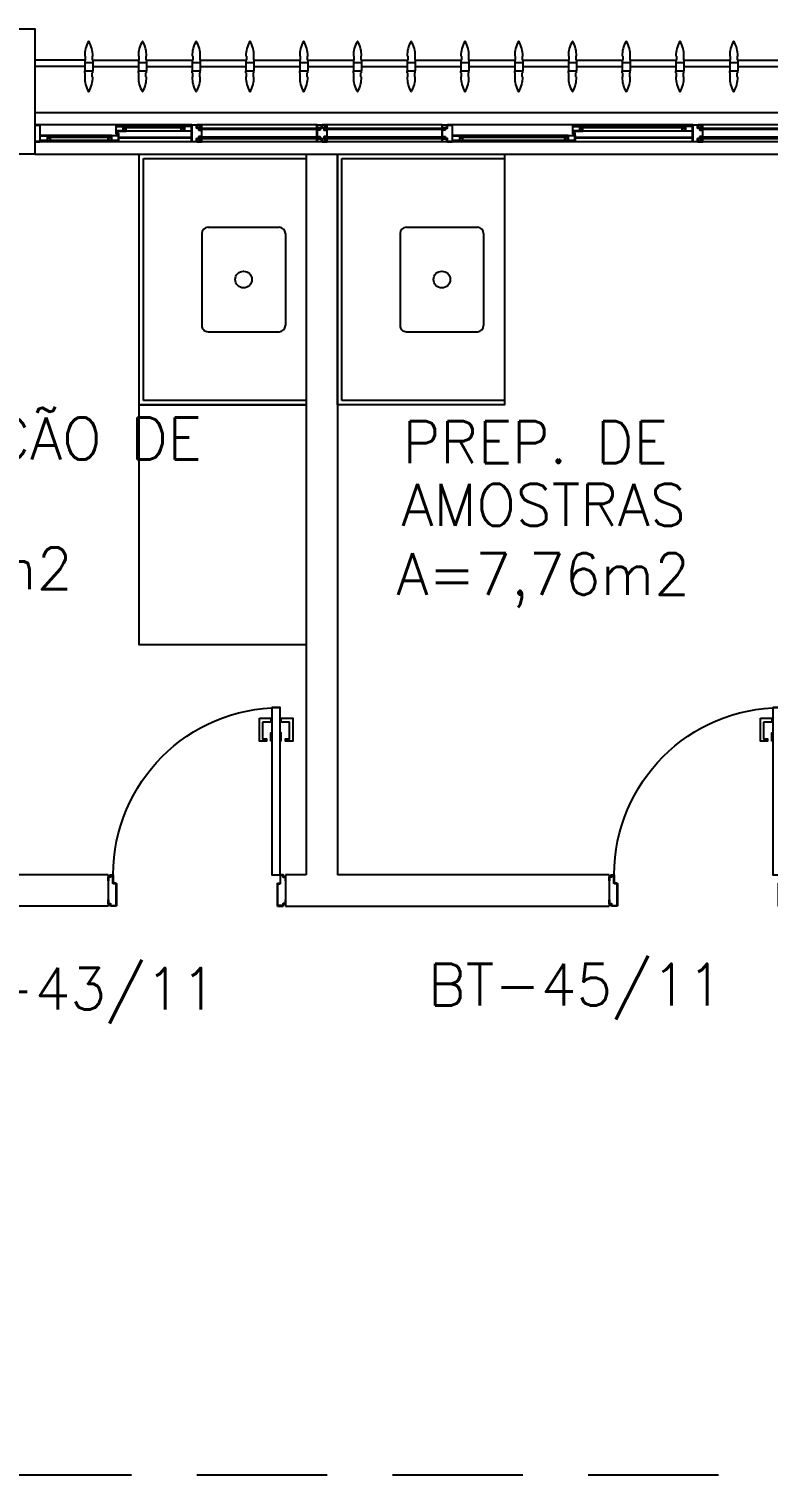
# Model space of a CAD drawing. Header units: millimetres. Extents: x 2128 to 2646, y 1972 to 2207.
# Drawn here: x 2420.63 to 2424.17, y 2019.04 to 2025.97 of the extents above; entities that cross this region are included whole.
import ezdxf

# ---------------------------------------------------------------- set-up
doc = ezdxf.new("R2010")
doc.units = ezdxf.units.MM
doc.linetypes.add('HIDDEN', pattern=[0.375, 0.25, -0.125])
for name, color, linetype in [('AR-ALV', 2, 'Continuous'), ('AR-BANCADAS', 1, 'Continuous'), ('AR-ESQ', 1, 'Continuous'), ('AR-ESTC', 3, 'Continuous'), ('AR-PEITORIL', 1, 'Continuous'), ('AR-PORTA', 1, 'Continuous'), ('AR-PROJ', 1, 'HIDDEN'), ('BC- VISTA', 1, 'Continuous'), ('BC-CUBA', 1, 'Continuous'), ('BR-PAINEL', 1, 'Continuous'), ('BR-SUPORTE', 1, 'Continuous'), ('COZ1', 1, 'Continuous'), ('DT-ESQ-BAGUETE-C', 1, 'Continuous'), ('DT-ESQ-BAGUETE-V', 1, 'Continuous'), ('DT-ESQ-CHAPA DOBRADA-V', 1, 'Continuous'), ('DT-ESQ-MARCO-V', 1, 'Continuous'), ('DT-ESQ-PERFIL CADEIRA-C', 2, 'Continuous'), ('DT-ESQ-PERFIL CADEIRA-V', 2, 'Continuous'), ('DT-ESQ-PERFIL U SIMPLES-C', 2, 'Continuous'), ('DT-ESQ-PERFIL U-C', 2, 'Continuous'), ('DT-ESQ-PERFIL U-V', 1, 'Continuous'), ('DT-ESQ-VIDRO-C', 2, 'Continuous'), ('DT-ESQ-VIDRO-V', 71, 'Continuous'), ('DT-TXTMOD', 1, 'Continuous'), ('ENDEREÇO', 2, 'Continuous'), ('maçaneta', 1, 'Continuous'), ('mov', 1, 'Continuous'), ('PM-PERFIL U-C', 2, 'Continuous'), ('pm1', 2, 'Continuous'), ('TEXTO', 2, 'Continuous'), ('Área', 2, 'Continuous')]:
    doc.layers.add(name, color=color, linetype=linetype)
doc.styles.add('S10', font='simplex.shx', dxfattribs={"height": 0.1})
doc.styles.add('UNB-100', font='simplex.shx', dxfattribs={"height": 0.2})
doc.styles.add('UNB1-100', font='simplex.shx', dxfattribs={"height": 0.2})

# ---------------------------------------------------------------- blocks, each defined once
blk = doc.blocks.new('EF08-P')
at = {"layer": 'DT-ESQ-BAGUETE-C', "ltscale": 0.1}
for points in [[(0.039, -0.075), (0.0255, -0.075), (0.0255, -0.0735), (0.039, -0.0735), (0.039, -0.0615), (0.0255, -0.0615), (0.0255, -0.06), (0.039, -0.06, -0.414214), (0.0405, -0.0615), (0.0405, -0.0735, -0.414214)], [(0.736, -0.075), (0.7495, -0.075), (0.7495, -0.0735), (0.736, -0.0735), (0.736, -0.0615), (0.7495, -0.0615), (0.7495, -0.06), (0.736, -0.06, 0.414214), (0.7345, -0.0615), (0.7345, -0.0735, 0.414214)], [(0.814, -0.075), (0.8005, -0.075), (0.8005, -0.0735), (0.814, -0.0735), (0.814, -0.0615), (0.8005, -0.0615), (0.8005, -0.06), (0.814, -0.06, -0.414214), (0.8155, -0.0615), (0.8155, -0.0735, -0.414214)], [(1.336, -0.075), (1.3495, -0.075), (1.3495, -0.0735), (1.336, -0.0735), (1.336, -0.0615), (1.3495, -0.0615), (1.3495, -0.06), (1.336, -0.06, 0.414214), (1.3345, -0.0615), (1.3345, -0.0735, 0.414214)], [(2.61, -0.08), (2.5965, -0.08), (2.5965, -0.0785), (2.6095, -0.0785, 0.414214), (2.61, -0.078), (2.61, -0.067, 0.414214), (2.6095, -0.0665), (2.5965, -0.0665), (2.5965, -0.065), (2.61, -0.065, -0.414214), (2.6115, -0.0665), (2.6115, -0.0785, -0.414214)], [(3.1015, -0.08), (3.115, -0.08), (3.115, -0.0785), (3.102, -0.0785, -0.414214), (3.1015, -0.078), (3.1015, -0.067, -0.414214), (3.102, -0.0665), (3.115, -0.0665), (3.115, -0.065), (3.1015, -0.065, 0.414214), (3.1, -0.0665), (3.1, -0.0785, 0.414214)], [(4.7975, -0.08), (4.784, -0.08), (4.784, -0.0785), (4.797, -0.0785, 0.414214), (4.7975, -0.078), (4.7975, -0.067, 0.414214), (4.797, -0.0665), (4.784, -0.0665), (4.784, -0.065), (4.7975, -0.065, -0.414214), (4.799, -0.0665), (4.799, -0.0785, -0.414214)], [(5.0765, -0.08), (5.09, -0.08), (5.09, -0.0785), (5.077, -0.0785, -0.414214), (5.0765, -0.078), (5.0765, -0.067, -0.414214), (5.077, -0.0665), (5.09, -0.0665), (5.09, -0.065), (5.0765, -0.065, 0.414214), (5.075, -0.0665), (5.075, -0.0785, 0.414214)], [(2.0485, -0.125), (2.035, -0.125), (2.035, -0.1235), (2.048, -0.1235, 0.414214), (2.0485, -0.123), (2.0485, -0.112, 0.414214), (2.048, -0.1115), (2.035, -0.1115), (2.035, -0.11), (2.0485, -0.11, -0.414214), (2.05, -0.1115), (2.05, -0.1235, -0.414214)], [(2.5265, -0.125), (2.54, -0.125), (2.54, -0.1235), (2.527, -0.1235, -0.414214), (2.5265, -0.123), (2.5265, -0.112, -0.414214), (2.527, -0.1115), (2.54, -0.1115), (2.54, -0.11), (2.5265, -0.11, 0.414214), (2.525, -0.1115), (2.525, -0.1235, 0.414214)], [(4.4485, -0.125), (4.435, -0.125), (4.435, -0.1235), (4.448, -0.1235, 0.414214), (4.4485, -0.123), (4.4485, -0.112, 0.414214), (4.448, -0.1115), (4.435, -0.1115), (4.435, -0.11), (4.4485, -0.11, -0.414214), (4.45, -0.1115), (4.45, -0.1235, -0.414214)], [(4.714, -0.125), (4.7275, -0.125), (4.7275, -0.1235), (4.7145, -0.1235, -0.414214), (4.714, -0.123), (4.714, -0.112, -0.414214), (4.7145, -0.1115), (4.7275, -0.1115), (4.7275, -0.11), (4.714, -0.11, 0.414214), (4.7125, -0.1115), (4.7125, -0.1235, 0.414214)]]:
    blk.add_lwpolyline(points, format="xyb", close=True, dxfattribs=at)
at = {"layer": 'DT-ESQ-BAGUETE-V', "ltscale": 0.1}
for p, q in [((2.61, -0.065), (3.1015, -0.065)), ((4.7975, -0.065), (5.0765, -0.065)), ((2.0485, -0.11), (2.5265, -0.11)), ((4.4485, -0.11), (4.714, -0.11))]:
    blk.add_line(p, q, dxfattribs=at)
at = {"layer": 'DT-ESQ-CHAPA DOBRADA-V', "ltscale": 0.1}
for p, q in [((2, -0.077), (2.5615, -0.077)), ((2, -0.08), (2.5615, -0.08)), ((4.4, -0.077), (4.749, -0.077)), ((4.4, -0.08), (4.749, -0.08))]:
    blk.add_line(p, q, dxfattribs=at)
at = {"layer": 'DT-ESQ-MARCO-V', "ltscale": 0.1}
for p, q in [((0.0235, -0.06), (0.7515, -0.06)), ((0.7985, -0.06), (1.3515, -0.06)), ((1.3985, -0.06), (1.9515, -0.06)), ((3.1985, -0.06), (3.7515, -0.06)), ((3.7985, -0.06), (4.3515, -0.06)), ((0.0235, -0.14), (0.7515, -0.14)), ((0.7985, -0.14), (1.3515, -0.14)), ((1.3985, -0.14), (1.9515, -0.14)), ((3.1985, -0.14), (3.7515, -0.14)), ((3.7985, -0.14), (4.3515, -0.14))]:
    blk.add_line(p, q, dxfattribs=at)
at = {"layer": 'DT-ESQ-PERFIL CADEIRA-C', "ltscale": 0.1}
for p, q in [((2, -0.1335), (2.0485, -0.1335)), ((2.573, -0.1335), (2.5265, -0.1335)), ((2.5635, -0.0885), (2.61, -0.0885)), ((3.15, -0.0885), (3.1015, -0.0885)), ((4.4, -0.1335), (4.4485, -0.1335)), ((4.7605, -0.1335), (4.714, -0.1335)), ((4.751, -0.0885), (4.7975, -0.0885)), ((5.125, -0.0885), (5.0765, -0.0885))]:
    blk.add_line(p, q, dxfattribs=at)
for points in [[(2.61, -0.087, -1), (2.61, -0.09), (2.5635, -0.09, -0.414214), (2.5615, -0.088), (2.5615, -0.067, -0.414214), (2.5635, -0.065), (2.595, -0.065, -0.414214), (2.5965, -0.0665), (2.5965, -0.087)], [(2.5965, -0.0885, -0.198913), (2.5954, -0.0881, -0.198913), (2.595, -0.087), (2.595, -0.067, 0.414214), (2.5945, -0.0665), (2.5635, -0.0665, 0.414214), (2.563, -0.067), (2.563, -0.088, 0.414214), (2.5635, -0.0885)], [(3.1015, -0.09), (3.15, -0.09), (3.15, -0.0885), (3.115, -0.0885, 0.198912), (3.1161, -0.0881, 0.198913), (3.1165, -0.087), (3.1165, -0.067, -0.414214), (3.117, -0.0665), (3.15, -0.0665), (3.15, -0.065), (3.1165, -0.065, 0.414214), (3.115, -0.0665), (3.115, -0.0785), (3.115, -0.08), (3.115, -0.087), (3.1015, -0.087, 1)], [(4.7975, -0.087, -1), (4.7975, -0.09), (4.751, -0.09, -0.414214), (4.749, -0.088), (4.749, -0.067, -0.414214), (4.751, -0.065), (4.7825, -0.065, -0.414214), (4.784, -0.0665), (4.784, -0.087)], [(4.784, -0.0885, -0.198913), (4.7829, -0.0881, -0.198913), (4.7825, -0.087), (4.7825, -0.067, 0.414214), (4.782, -0.0665), (4.751, -0.0665, 0.414214), (4.7505, -0.067), (4.7505, -0.088, 0.414214), (4.751, -0.0885)], [(5.0765, -0.09), (5.125, -0.09), (5.125, -0.0885), (5.09, -0.0885, 0.198912), (5.0911, -0.0881, 0.198913), (5.0915, -0.087), (5.0915, -0.067, -0.414214), (5.092, -0.0665), (5.125, -0.0665), (5.125, -0.065), (5.0915, -0.065, 0.414214), (5.09, -0.0665), (5.09, -0.0785), (5.09, -0.08), (5.09, -0.087), (5.0765, -0.087, 1)], [(2.0485, -0.135), (2, -0.135), (2, -0.1335), (2.035, -0.1335, -0.198912), (2.0339, -0.1331, -0.198913), (2.0335, -0.132), (2.0335, -0.112, 0.414214), (2.033, -0.1115), (2, -0.1115), (2, -0.11), (2.0335, -0.11, -0.414214), (2.035, -0.1115), (2.035, -0.1235), (2.035, -0.125), (2.035, -0.132), (2.0485, -0.132, -1)], [(2.5265, -0.132, 1), (2.5265, -0.135), (2.573, -0.135, 0.414214), (2.575, -0.133), (2.575, -0.112, 0.414214), (2.573, -0.11), (2.5415, -0.11, 0.414214), (2.54, -0.1115), (2.54, -0.132)], [(2.54, -0.1335, 0.198913), (2.5411, -0.1331, 0.198913), (2.5415, -0.132), (2.5415, -0.112, -0.414214), (2.542, -0.1115), (2.573, -0.1115, -0.414214), (2.5735, -0.112), (2.5735, -0.133, -0.414214), (2.573, -0.1335)], [(4.4485, -0.135), (4.4, -0.135), (4.4, -0.1335), (4.435, -0.1335, -0.198912), (4.4339, -0.1331, -0.198913), (4.4335, -0.132), (4.4335, -0.112, 0.414214), (4.433, -0.1115), (4.4, -0.1115), (4.4, -0.11), (4.4335, -0.11, -0.414214), (4.435, -0.1115), (4.435, -0.1235), (4.435, -0.125), (4.435, -0.132), (4.4485, -0.132, -1)], [(4.714, -0.132, 1), (4.714, -0.135), (4.7605, -0.135, 0.414214), (4.7625, -0.133), (4.7625, -0.112, 0.414214), (4.7605, -0.11), (4.729, -0.11, 0.414214), (4.7275, -0.1115), (4.7275, -0.132)], [(4.7275, -0.1335, 0.198913), (4.7286, -0.1331, 0.198913), (4.729, -0.132), (4.729, -0.112, -0.414214), (4.7295, -0.1115), (4.7605, -0.1115, -0.414214), (4.761, -0.112), (4.761, -0.133, -0.414214), (4.7605, -0.1335)]]:
    blk.add_lwpolyline(points, format="xyb", close=True, dxfattribs=at)
at = {"layer": 'DT-ESQ-PERFIL CADEIRA-V', "ltscale": 0.1}
for p, q in [((2.0485, -0.135), (2.5265, -0.135)), ((2.595, -0.09), (3.1015, -0.09)), ((4.4485, -0.135), (4.714, -0.135)), ((4.7825, -0.09), (5.0765, -0.09))]:
    blk.add_line(p, q, dxfattribs=at)
at = {"layer": 'DT-ESQ-PERFIL U SIMPLES-C', "ltscale": 0.1}
for points in [[(2.5635, -0.102), (2.5715, -0.102), (2.5715, -0.1005), (2.5635, -0.1005, -0.414214), (2.563, -0.1), (2.563, -0.092, -0.414214), (2.5635, -0.0915), (2.5715, -0.0915), (2.5715, -0.09), (2.5635, -0.09, 0.414214), (2.5615, -0.092), (2.5615, -0.1, 0.414214)], [(2.573, -0.098), (2.565, -0.098), (2.565, -0.0995), (2.573, -0.0995, -0.414214), (2.5735, -0.1), (2.5735, -0.108, -0.414214), (2.573, -0.1085), (2.565, -0.1085), (2.565, -0.11), (2.573, -0.11, 0.414214), (2.575, -0.108), (2.575, -0.1, 0.414214)], [(4.751, -0.102), (4.759, -0.102), (4.759, -0.1005), (4.751, -0.1005, -0.414214), (4.7505, -0.1), (4.7505, -0.092, -0.414214), (4.751, -0.0915), (4.759, -0.0915), (4.759, -0.09), (4.751, -0.09, 0.414214), (4.749, -0.092), (4.749, -0.1, 0.414214)], [(4.7605, -0.098), (4.7525, -0.098), (4.7525, -0.0995), (4.7605, -0.0995, -0.414214), (4.761, -0.1), (4.761, -0.108, -0.414214), (4.7605, -0.1085), (4.7525, -0.1085), (4.7525, -0.11), (4.7605, -0.11, 0.414214), (4.7625, -0.108), (4.7625, -0.1, 0.414214)]]:
    blk.add_lwpolyline(points, format="xyb", close=True, dxfattribs=at)
at = {"layer": 'DT-ESQ-PERFIL U-C', "ltscale": 0.1}
for points in [[(0.025, -0.0905), (0.025, -0.0905, 0.414214), (0.0235, -0.092), (0.0235, -0.1385), (0.0015, -0.1385), (0.0015, -0.125), (0, -0.125), (0, -0.1385, 0.414214), (0.0015, -0.14), (0.0235, -0.14, 0.414214), (0.025, -0.1385), (0.025, -0.092), (0.0385, -0.092, 1), (0.0385, -0.089), (0.025, -0.089), (0.025, -0.0615, 0.414214), (0.0235, -0.06), (0.0015, -0.06, 0.414214), (0, -0.0615), (0, -0.075), (0.0015, -0.075), (0.0015, -0.0615), (0.0235, -0.0615), (0.0235, -0.089, 0.414214), (0.025, -0.0905), (0.0385, -0.0905)], [(0.75, -0.0905), (0.75, -0.0905, -0.414214), (0.7515, -0.092), (0.7515, -0.1385), (0.7735, -0.1385), (0.7735, -0.125), (0.775, -0.125), (0.775, -0.1385, -0.414214), (0.7735, -0.14), (0.7515, -0.14, -0.414214), (0.75, -0.1385), (0.75, -0.092), (0.7365, -0.092, -1), (0.7365, -0.089), (0.75, -0.089), (0.75, -0.0615, -0.414214), (0.7515, -0.06), (0.7735, -0.06, -0.414214), (0.775, -0.0615), (0.775, -0.075), (0.7735, -0.075), (0.7735, -0.0615), (0.7515, -0.0615), (0.7515, -0.089, -0.414214), (0.75, -0.0905), (0.7365, -0.0905)], [(0.8, -0.0905), (0.8, -0.0905, 0.414214), (0.7985, -0.092), (0.7985, -0.1385), (0.7765, -0.1385), (0.7765, -0.125), (0.775, -0.125), (0.775, -0.1385, 0.414214), (0.7765, -0.14), (0.7985, -0.14, 0.414214), (0.8, -0.1385), (0.8, -0.092), (0.8135, -0.092, 1), (0.8135, -0.089), (0.8, -0.089), (0.8, -0.0615, 0.414214), (0.7985, -0.06), (0.7765, -0.06, 0.414214), (0.775, -0.0615), (0.775, -0.075), (0.7765, -0.075), (0.7765, -0.0615), (0.7985, -0.0615), (0.7985, -0.089, 0.414214), (0.8, -0.0905), (0.8135, -0.0905)], [(1.35, -0.0905), (1.35, -0.0905, -0.414214), (1.3515, -0.092), (1.3515, -0.1385), (1.3735, -0.1385), (1.3735, -0.125), (1.375, -0.125), (1.375, -0.1385, -0.414214), (1.3735, -0.14), (1.3515, -0.14, -0.414214), (1.35, -0.1385), (1.35, -0.092), (1.3365, -0.092, -1), (1.3365, -0.089), (1.35, -0.089), (1.35, -0.0615, -0.414214), (1.3515, -0.06), (1.3735, -0.06, -0.414214), (1.375, -0.0615), (1.375, -0.075), (1.3735, -0.075), (1.3735, -0.0615), (1.3515, -0.0615), (1.3515, -0.089, -0.414214), (1.35, -0.0905), (1.3365, -0.0905)]]:
    blk.add_lwpolyline(points, format="xyb", dxfattribs=at)
for points in [[(1.4, -0.1285), (1.4, -0.1385, -0.414214), (1.3985, -0.14), (1.3765, -0.14, -0.414214), (1.375, -0.1385), (1.375, -0.125), (1.3765, -0.125), (1.3765, -0.138, 0.414214), (1.377, -0.1385), (1.398, -0.1385, 0.414214), (1.3985, -0.138), (1.3985, -0.1285), (1.3855, -0.1285, -0.414214), (1.384, -0.127), (1.384, -0.117, -0.414214), (1.3855, -0.1155), (1.3985, -0.1155), (1.3985, -0.0845), (1.3855, -0.0845, -0.414214), (1.384, -0.083), (1.384, -0.073, -0.414214), (1.3855, -0.0715), (1.3985, -0.0715), (1.3985, -0.062, 0.414214), (1.398, -0.0615), (1.377, -0.0615, 0.414214), (1.3765, -0.062), (1.3765, -0.075), (1.375, -0.075), (1.375, -0.0615, -0.414214), (1.3765, -0.06), (1.3985, -0.06, -0.414214), (1.4, -0.0615), (1.4, -0.0715, -0.414214), (1.3985, -0.073), (1.3855, -0.073), (1.3855, -0.083), (1.3985, -0.083), (1.3985, -0.083, -0.414214), (1.4, -0.0845), (1.4, -0.1155, -0.414214), (1.3985, -0.117), (1.3985, -0.117), (1.3855, -0.117), (1.3855, -0.127), (1.3985, -0.127, -0.414214)], [(1.95, -0.1285), (1.95, -0.1385, 0.414214), (1.9515, -0.14), (1.9735, -0.14, 0.414214), (1.975, -0.1385), (1.975, -0.125), (1.9735, -0.125), (1.9735, -0.138, -0.414214), (1.973, -0.1385), (1.952, -0.1385, -0.414214), (1.9515, -0.138), (1.9515, -0.1285), (1.9645, -0.1285, 0.414214), (1.966, -0.127), (1.966, -0.117, 0.414214), (1.9645, -0.1155), (1.9515, -0.1155), (1.9515, -0.0845), (1.9645, -0.0845, 0.414214), (1.966, -0.083), (1.966, -0.073, 0.414214), (1.9645, -0.0715), (1.9515, -0.0715), (1.9515, -0.062, -0.414214), (1.952, -0.0615), (1.973, -0.0615, -0.414214), (1.9735, -0.062), (1.9735, -0.075), (1.975, -0.075), (1.975, -0.0615, 0.414214), (1.9735, -0.06), (1.9515, -0.06, 0.414214), (1.95, -0.0615), (1.95, -0.0715, 0.414214), (1.9515, -0.073), (1.9645, -0.073), (1.9645, -0.083), (1.9515, -0.083), (1.9515, -0.083, 0.414214), (1.95, -0.0845), (1.95, -0.1155, 0.414214), (1.9515, -0.117), (1.9515, -0.117), (1.9645, -0.117), (1.9645, -0.127), (1.9515, -0.127, 0.414214)], [(1.975, -0.0615, -0.414214), (1.9765, -0.06), (1.9985, -0.06, -0.414214), (2, -0.0615), (2, -0.1385, -0.414214), (1.9985, -0.14), (1.9765, -0.14, -0.414214), (1.975, -0.1385), (1.975, -0.125), (1.9765, -0.125), (1.9765, -0.138, 0.414214), (1.977, -0.1385), (1.998, -0.1385, 0.414214), (1.9985, -0.138), (1.9985, -0.062, 0.414214), (1.998, -0.0615), (1.977, -0.0615, 0.414214), (1.9765, -0.062), (1.9765, -0.075), (1.975, -0.075)], [(3.175, -0.0615, 0.414214), (3.1735, -0.06), (3.1515, -0.06, 0.414214), (3.15, -0.0615), (3.15, -0.1385, 0.414214), (3.1515, -0.14), (3.1735, -0.14, 0.414214), (3.175, -0.1385), (3.175, -0.125), (3.1735, -0.125), (3.1735, -0.138, -0.414214), (3.173, -0.1385), (3.152, -0.1385, -0.414214), (3.1515, -0.138), (3.1515, -0.062, -0.414214), (3.152, -0.0615), (3.173, -0.0615, -0.414214), (3.1735, -0.062), (3.1735, -0.075), (3.175, -0.075)], [(3.2, -0.1285), (3.2, -0.1385, -0.414214), (3.1985, -0.14), (3.1765, -0.14, -0.414214), (3.175, -0.1385), (3.175, -0.125), (3.1765, -0.125), (3.1765, -0.138, 0.414214), (3.177, -0.1385), (3.198, -0.1385, 0.414214), (3.1985, -0.138), (3.1985, -0.1285), (3.1855, -0.1285, -0.414214), (3.184, -0.127), (3.184, -0.117, -0.414214), (3.1855, -0.1155), (3.1985, -0.1155), (3.1985, -0.0845), (3.1855, -0.0845, -0.414214), (3.184, -0.083), (3.184, -0.073, -0.414214), (3.1855, -0.0715), (3.1985, -0.0715), (3.1985, -0.062, 0.414214), (3.198, -0.0615), (3.177, -0.0615, 0.414214), (3.1765, -0.062), (3.1765, -0.075), (3.175, -0.075), (3.175, -0.0615, -0.414214), (3.1765, -0.06), (3.1985, -0.06, -0.414214), (3.2, -0.0615), (3.2, -0.0715, -0.414214), (3.1985, -0.073), (3.1855, -0.073), (3.1855, -0.083), (3.1985, -0.083), (3.1985, -0.083, -0.414214), (3.2, -0.0845), (3.2, -0.1155, -0.414214), (3.1985, -0.117), (3.1985, -0.117), (3.1855, -0.117), (3.1855, -0.127), (3.1985, -0.127, -0.414214)], [(3.75, -0.1285), (3.75, -0.1385, 0.414214), (3.7515, -0.14), (3.7735, -0.14, 0.414214), (3.775, -0.1385), (3.775, -0.125), (3.7735, -0.125), (3.7735, -0.138, -0.414214), (3.773, -0.1385), (3.752, -0.1385, -0.414214), (3.7515, -0.138), (3.7515, -0.1285), (3.7645, -0.1285, 0.414214), (3.766, -0.127), (3.766, -0.117, 0.414214), (3.7645, -0.1155), (3.7515, -0.1155), (3.7515, -0.0845), (3.7645, -0.0845, 0.414214), (3.766, -0.083), (3.766, -0.073, 0.414214), (3.7645, -0.0715), (3.7515, -0.0715), (3.7515, -0.062, -0.414214), (3.752, -0.0615), (3.773, -0.0615, -0.414214), (3.7735, -0.062), (3.7735, -0.075), (3.775, -0.075), (3.775, -0.0615, 0.414214), (3.7735, -0.06), (3.7515, -0.06, 0.414214), (3.75, -0.0615), (3.75, -0.0715, 0.414214), (3.7515, -0.073), (3.7645, -0.073), (3.7645, -0.083), (3.7515, -0.083), (3.7515, -0.083, 0.414214), (3.75, -0.0845), (3.75, -0.1155, 0.414214), (3.7515, -0.117), (3.7515, -0.117), (3.7645, -0.117), (3.7645, -0.127), (3.7515, -0.127, 0.414214)], [(3.8, -0.1285), (3.8, -0.1385, -0.414214), (3.7985, -0.14), (3.7765, -0.14, -0.414214), (3.775, -0.1385), (3.775, -0.125), (3.7765, -0.125), (3.7765, -0.138, 0.414214), (3.777, -0.1385), (3.798, -0.1385, 0.414214), (3.7985, -0.138), (3.7985, -0.1285), (3.7855, -0.1285, -0.414214), (3.784, -0.127), (3.784, -0.117, -0.414214), (3.7855, -0.1155), (3.7985, -0.1155), (3.7985, -0.0845), (3.7855, -0.0845, -0.414214), (3.784, -0.083), (3.784, -0.073, -0.414214), (3.7855, -0.0715), (3.7985, -0.0715), (3.7985, -0.062, 0.414214), (3.798, -0.0615), (3.777, -0.0615, 0.414214), (3.7765, -0.062), (3.7765, -0.075), (3.775, -0.075), (3.775, -0.0615, -0.414214), (3.7765, -0.06), (3.7985, -0.06, -0.414214), (3.8, -0.0615), (3.8, -0.0715, -0.414214), (3.7985, -0.073), (3.7855, -0.073), (3.7855, -0.083), (3.7985, -0.083), (3.7985, -0.083, -0.414214), (3.8, -0.0845), (3.8, -0.1155, -0.414214), (3.7985, -0.117), (3.7985, -0.117), (3.7855, -0.117), (3.7855, -0.127), (3.7985, -0.127, -0.414214)], [(4.35, -0.1285), (4.35, -0.1385, 0.414214), (4.3515, -0.14), (4.3735, -0.14, 0.414214), (4.375, -0.1385), (4.375, -0.125), (4.3735, -0.125), (4.3735, -0.138, -0.414214), (4.373, -0.1385), (4.352, -0.1385, -0.414214), (4.3515, -0.138), (4.3515, -0.1285), (4.3645, -0.1285, 0.414214), (4.366, -0.127), (4.366, -0.117, 0.414214), (4.3645, -0.1155), (4.3515, -0.1155), (4.3515, -0.0845), (4.3645, -0.0845, 0.414214), (4.366, -0.083), (4.366, -0.073, 0.414214), (4.3645, -0.0715), (4.3515, -0.0715), (4.3515, -0.062, -0.414214), (4.352, -0.0615), (4.373, -0.0615, -0.414214), (4.3735, -0.062), (4.3735, -0.075), (4.375, -0.075), (4.375, -0.0615, 0.414214), (4.3735, -0.06), (4.3515, -0.06, 0.414214), (4.35, -0.0615), (4.35, -0.0715, 0.414214), (4.3515, -0.073), (4.3645, -0.073), (4.3645, -0.083), (4.3515, -0.083), (4.3515, -0.083, 0.414214), (4.35, -0.0845), (4.35, -0.1155, 0.414214), (4.3515, -0.117), (4.3515, -0.117), (4.3645, -0.117), (4.3645, -0.127), (4.3515, -0.127, 0.414214)], [(4.375, -0.0615, -0.414214), (4.3765, -0.06), (4.3985, -0.06, -0.414214), (4.4, -0.0615), (4.4, -0.1385, -0.414214), (4.3985, -0.14), (4.3765, -0.14, -0.414214), (4.375, -0.1385), (4.375, -0.125), (4.3765, -0.125), (4.3765, -0.138, 0.414214), (4.377, -0.1385), (4.398, -0.1385, 0.414214), (4.3985, -0.138), (4.3985, -0.062, 0.414214), (4.398, -0.0615), (4.377, -0.0615, 0.414214), (4.3765, -0.062), (4.3765, -0.075), (4.375, -0.075)], [(5.15, -0.0615, 0.414214), (5.1485, -0.06), (5.1265, -0.06, 0.414214), (5.125, -0.0615), (5.125, -0.1385, 0.414214), (5.1265, -0.14), (5.1485, -0.14, 0.414214), (5.15, -0.1385), (5.15, -0.125), (5.1485, -0.125), (5.1485, -0.138, -0.414214), (5.148, -0.1385), (5.127, -0.1385, -0.414214), (5.1265, -0.138), (5.1265, -0.062, -0.414214), (5.127, -0.0615), (5.148, -0.0615, -0.414214), (5.1485, -0.062), (5.1485, -0.075), (5.15, -0.075)]]:
    blk.add_lwpolyline(points, format="xyb", close=True, dxfattribs=at)
at = {"layer": 'DT-ESQ-PERFIL U-V', "ltscale": 0.1}
for p, q in [((1.9985, -0.06), (3.1515, -0.06)), ((4.3985, -0.06), (5.1265, -0.06)), ((1.9985, -0.14), (3.1515, -0.14)), ((4.3985, -0.14), (5.1265, -0.14))]:
    blk.add_line(p, q, dxfattribs=at)
at = {"layer": 'DT-ESQ-VIDRO-C', "ltscale": 0.1}
for points in [[(0.027, -0.087), (0.027, -0.077), (0.748, -0.077), (0.748, -0.087)], [(0.802, -0.087), (0.802, -0.077), (1.348, -0.077), (1.348, -0.087)], [(1.9625, -0.081), (1.9625, -0.075), (1.3875, -0.075), (1.3875, -0.081)], [(2.038, -0.13), (2.038, -0.127), (2.537, -0.127), (2.537, -0.13)], [(3.1125, -0.085), (3.1125, -0.082), (2.599, -0.082), (2.599, -0.085)], [(3.7625, -0.081), (3.7625, -0.075), (3.1875, -0.075), (3.1875, -0.081)], [(4.3625, -0.081), (4.3625, -0.075), (3.7875, -0.075), (3.7875, -0.081)], [(4.438, -0.13), (4.438, -0.127), (4.7245, -0.127), (4.7245, -0.13)], [(5.0875, -0.085), (5.0875, -0.082), (4.7865, -0.082), (4.7865, -0.085)]]:
    blk.add_lwpolyline(points, close=True, dxfattribs=at)
at = {"layer": 'DT-ESQ-VIDRO-V', "ltscale": 0.1}
for points in [[(1.9625, -0.119), (1.9625, -0.125), (1.3875, -0.125), (1.3875, -0.119)], [(3.7625, -0.119), (3.7625, -0.125), (3.1875, -0.125), (3.1875, -0.119)], [(4.3625, -0.119), (4.3625, -0.125), (3.7875, -0.125), (3.7875, -0.119)]]:
    blk.add_lwpolyline(points, close=True, dxfattribs=at)
at = {"layer": 'DT-TXTMOD', "ltscale": 0.1, "style": 'S10', "flags": 3}
for tag, p in [('M01', (0.025, -0.28)), ('M02', (0.3253, -0.28)), ('M03', (0.627, -0.28)), ('M04', (0.9288, -0.28)), ('M05', (1.2306, -0.28)), ('M06', (1.5323, -0.28)), ('M07', (1.8341, -0.28)), ('M08', (2.1359, -0.28)), ('M09', (2.4376, -0.28)), ('M10', (2.7394, -0.28)), ('M11', (3.0412, -0.28)), ('M12', (3.3429, -0.28)), ('M13', (3.6447, -0.28)), ('M14', (3.9464, -0.28)), ('M15', (4.2482, -0.28)), ('M16', (4.55, -0.28)), ('M17', (4.8517, -0.28))]:
    blk.add_attdef(tag, p, '', height=0.1, dxfattribs=at)
blk = doc.blocks.new('PM3')
at = {"layer": 'maçaneta'}
for points in [[(0.02, 0.825), (-0.035, 0.825), (-0.035, 0.715), (0, 0.715), (0, 0.725), (-0.02, 0.725), (-0.02, 0.8035, -0.414214), (-0.0185, 0.805), (0.02, 0.805)], [(0.125, 0.825), (0.07, 0.825), (0.07, 0.805), (0.1085, 0.805, -0.414214), (0.11, 0.8035), (0.11, 0.725), (0.09, 0.725), (0.09, 0.715), (0.125, 0.715)]]:
    blk.add_lwpolyline(points, format="xyb", close=True, dxfattribs=at)
for points in [[(0.02, 0.715), (0.02, 0.755), (0.025, 0.755), (0.025, 0.715)], [(0.07, 0.715), (0.07, 0.755), (0.065, 0.755), (0.065, 0.715)]]:
    blk.add_lwpolyline(points, close=True, dxfattribs=at)
at = {"layer": 'mov'}
blk.add_arc((0.025, 0.075), 0.8, 0, 90, dxfattribs=at)
at = {"layer": 'PM-PERFIL U-C'}
for p, q in [((0.01, 0.065), (0.01, 0.0735)), ((0.0115, 0.075), (0.0235, 0.075)), ((0.012, 0.073), (0.012, 0.0645)), ((0.023, 0.073), (0.012, 0.073)), ((0.023, 0.0335), (0.023, 0.073)), ((0.025, 0.0735), (0.025, 0.034)), ((0.825, 0.0735), (0.825, 0.034)), ((0.8385, 0.075), (0.8265, 0.075)), ((0.827, 0.073), (0.838, 0.073)), ((0.827, 0.0335), (0.827, 0.073)), ((0.838, 0.073), (0.838, 0.0645)), ((0.84, 0.065), (0.84, 0.0735)), ((0, 0.045), (0, 0.0635)), ((0.002, 0.045), (0, 0.045)), ((0.0015, 0.065), (0.01, 0.065)), ((0.002, 0.063), (0.002, 0.045)), ((0.0105, 0.063), (0.002, 0.063)), ((0.038, 0.032), (0.0245, 0.032)), ((0.0385, 0.034), (0.025, 0.034)), ((0.038, 0.032), (0.038, -0.073)), ((0.04, 0.0325), (0.04, -0.0735)), ((0.81, 0.0325), (0.81, -0.0735)), ((0.8115, 0.034), (0.825, 0.034)), ((0.812, 0.032), (0.8255, 0.032)), ((0.812, 0.032), (0.812, -0.073)), ((0.8395, 0.063), (0.848, 0.063)), ((0.8485, 0.065), (0.84, 0.065)), ((0.848, 0.063), (0.848, 0.045)), ((0.848, 0.045), (0.85, 0.045)), ((0.85, 0.045), (0.85, 0.0635)), ((0, -0.045), (0.002, -0.045)), ((0, -0.0635), (0, -0.045)), ((0.01, -0.065), (0.0015, -0.065)), ((0.002, -0.045), (0.002, -0.063)), ((0.002, -0.063), (0.0105, -0.063)), ((0.01, -0.0735), (0.01, -0.065)), ((0.012, -0.0645), (0.012, -0.073)), ((0.838, -0.0645), (0.838, -0.073)), ((0.848, -0.063), (0.8395, -0.063)), ((0.84, -0.0735), (0.84, -0.065)), ((0.84, -0.065), (0.8485, -0.065)), ((0.85, -0.045), (0.848, -0.045)), ((0.848, -0.045), (0.848, -0.063)), ((0.85, -0.0635), (0.85, -0.045)), ((0.0385, -0.075), (0.0115, -0.075)), ((0.012, -0.073), (0.038, -0.073)), ((0.8115, -0.075), (0.8385, -0.075)), ((0.838, -0.073), (0.812, -0.073))]:
    blk.add_line(p, q, dxfattribs=at)
for centre, start, end in [((0.0115, 0.0735), 90, 180), ((0.0235, 0.0735), 360, 90), ((0.8265, 0.0735), 90, 180), ((0.8385, 0.0735), 0, 90), ((0.0015, 0.0635), 90, 180), ((0.0105, 0.0645), 270, 0), ((0.0245, 0.0335), 180, 270), ((0.0385, 0.0325), 0, 90), ((0.8115, 0.0325), 90, 180), ((0.8255, 0.0335), 270, 0), ((0.8395, 0.0645), 180, 270), ((0.8485, 0.0635), 0, 90), ((0.0015, -0.0635), 180, 270), ((0.0105, -0.0645), 0, 90), ((0.8395, -0.0645), 90, 180), ((0.8485, -0.0635), 270, 0), ((0.0115, -0.0735), 180, 270), ((0.0385, -0.0735), 269.93864, 0), ((0.8115, -0.0735), 180, 270.06136), ((0.8385, -0.0735), 270, 0)]:
    blk.add_arc(centre, 0.0015, start, end, dxfattribs=at)
at = {"layer": 'pm1'}
blk.add_lwpolyline([(0.065, 0.875), (0.065, 0.075), (0.025, 0.075), (0.025, 0.875)], close=True, dxfattribs=at)
blk = doc.blocks.new('CUBAbnc-01P')
at = {"layer": 'COZ1'}
for p, q in [((-0.25, -0.4705), (-0.25, -0.1305)), ((-0.22, -0.1005), (0.22, -0.1005)), ((0.25, -0.4705), (0.25, -0.1305)), ((-0.22, -0.5005), (0.22, -0.5005))]:
    blk.add_line(p, q, dxfattribs=at)
blk.add_circle((0, -0.3005), 0.04, dxfattribs=at)
for centre, start, end in [((-0.22, -0.1305), 90, 180), ((0.22, -0.1305), 0, 90), ((-0.22, -0.4705), 180, 270), ((0.22, -0.4705), 270, 0)]:
    blk.add_arc(centre, 0.03, start, end, dxfattribs=at)
blk = doc.blocks.new('BCP01')
at = {"layer": 'BC- VISTA'}
for p, q in [((0, -0.02), (0.78, -0.02)), ((0.78, -0.02), (0.78, -1.18)), ((0.78, -1.18), (0, -1.18))]:
    blk.add_line(p, q, dxfattribs=at)
blk.add_lwpolyline([(0.8, 0), (0.8, -1.2), (0, -1.2), (0, 0)], close=True, dxfattribs=at)
at = {"layer": 'BC-CUBA', "rotation": 90}
blk.add_blockref('CUBAbnc-01P', (0, -0.6), dxfattribs=at)
blk = doc.blocks.new('BCP10')
at = {"layer": 'BC- VISTA'}
blk.add_lwpolyline([(0.8, 0), (0.8, -1.15), (0, -1.15), (0, 0)], close=True, dxfattribs=at)

msp = doc.modelspace()

# ---------------------------------------------------------------- linework, layer by layer
at = {"layer": 'AR-ALV'}
for p, q in [((2421.9615, 2025.3651), (2422.1115, 2025.3651)), ((2421.9615, 2025.3651), (2421.9615, 2021.9151)), ((2422.1115, 2025.3651), (2422.1115, 2021.9151)), ((2421.0115, 2021.9151), (2419.1115, 2021.9151)), ((2421.0115, 2021.9151), (2421.0115, 2021.7651)), ((2421.8615, 2021.9151), (2421.8615, 2021.7651)), ((2421.9615, 2021.9151), (2421.8615, 2021.9151)), ((2423.4115, 2021.9151), (2422.1115, 2021.9151)), ((2423.4115, 2021.9151), (2423.4115, 2021.7651)), ((2421.0115, 2021.7651), (2417.0615, 2021.7651)), ((2421.8615, 2021.7651), (2423.4115, 2021.7651))]:
    msp.add_line(p, q, dxfattribs=at)
at = {"layer": 'AR-ESTC'}
msp.add_lwpolyline([(2420.6615, 2025.3651), (2420.4615, 2025.3651), (2420.4615, 2025.9651), (2420.6615, 2025.9651)], close=True, dxfattribs=at)
at = {"layer": 'AR-PEITORIL'}
for p, q in [((2420.6615, 2025.5651), (2425.8115, 2025.5651)), ((2420.6615, 2025.3651), (2425.8115, 2025.3651))]:
    msp.add_line(p, q, dxfattribs=at)
at = {"layer": 'AR-PROJ', "ltscale": 2.5}
msp.add_lwpolyline([(2372.6615, 2018.3901), (2425.8115, 2018.3901), (2425.8115, 2019.0401), (2372.6615, 2019.0401)], close=True, dxfattribs=at)
at = {"layer": 'BR-PAINEL'}
for p, q in [((2420.8998, 2025.8351), (2420.9023, 2025.8351)), ((2420.8998, 2025.8151), (2420.8998, 2025.8051)), ((2420.8998, 2025.8151), (2420.9023, 2025.8151)), ((2420.8998, 2025.8051), (2420.9382, 2025.8051)), ((2420.8998, 2025.8051), (2420.8998, 2025.7651)), ((2420.9023, 2025.8351), (2420.9023, 2025.8151)), ((2420.9357, 2025.8351), (2420.9357, 2025.8151)), ((2420.9382, 2025.8351), (2420.9357, 2025.8351)), ((2420.9382, 2025.8151), (2420.9357, 2025.8151)), ((2420.9382, 2025.8151), (2420.9382, 2025.8051)), ((2420.9382, 2025.8051), (2420.9382, 2025.7651)), ((2421.1573, 2025.8351), (2421.1598, 2025.8351)), ((2421.1573, 2025.8151), (2421.1573, 2025.8051)), ((2421.1573, 2025.8151), (2421.1598, 2025.8151)), ((2421.1573, 2025.8051), (2421.1957, 2025.8051)), ((2421.1573, 2025.8051), (2421.1573, 2025.7651)), ((2421.1598, 2025.8351), (2421.1598, 2025.8151)), ((2421.1932, 2025.8351), (2421.1932, 2025.8151)), ((2421.1957, 2025.8351), (2421.1932, 2025.8351)), ((2421.1957, 2025.8151), (2421.1932, 2025.8151)), ((2421.1957, 2025.8151), (2421.1957, 2025.8051)), ((2421.1957, 2025.8051), (2421.1957, 2025.7651)), ((2421.4148, 2025.8351), (2421.4173, 2025.8351)), ((2421.4148, 2025.8151), (2421.4148, 2025.8051)), ((2421.4148, 2025.8151), (2421.4173, 2025.8151)), ((2421.4148, 2025.8051), (2421.4532, 2025.8051)), ((2421.4148, 2025.8051), (2421.4148, 2025.7651)), ((2421.4173, 2025.8351), (2421.4173, 2025.8151)), ((2421.4507, 2025.8351), (2421.4507, 2025.8151)), ((2421.4532, 2025.8351), (2421.4507, 2025.8351)), ((2421.4532, 2025.8151), (2421.4507, 2025.8151)), ((2421.4532, 2025.8151), (2421.4532, 2025.8051)), ((2421.4532, 2025.8051), (2421.4532, 2025.7651)), ((2421.6723, 2025.8351), (2421.6748, 2025.8351)), ((2421.6723, 2025.8151), (2421.6723, 2025.8051)), ((2421.6723, 2025.8151), (2421.6748, 2025.8151)), ((2421.6723, 2025.8051), (2421.7107, 2025.8051)), ((2421.6723, 2025.8051), (2421.6723, 2025.7651)), ((2421.6748, 2025.8351), (2421.6748, 2025.8151)), ((2421.7082, 2025.8351), (2421.7082, 2025.8151)), ((2421.7107, 2025.8351), (2421.7082, 2025.8351)), ((2421.7107, 2025.8151), (2421.7082, 2025.8151)), ((2421.7107, 2025.8151), (2421.7107, 2025.8051)), ((2421.7107, 2025.8051), (2421.7107, 2025.7651)), ((2421.9298, 2025.8351), (2421.9323, 2025.8351)), ((2421.9298, 2025.8151), (2421.9298, 2025.8051)), ((2421.9298, 2025.8151), (2421.9323, 2025.8151)), ((2421.9298, 2025.8051), (2421.9682, 2025.8051)), ((2421.9298, 2025.8051), (2421.9298, 2025.7651)), ((2421.9323, 2025.8351), (2421.9323, 2025.8151)), ((2421.9657, 2025.8351), (2421.9657, 2025.8151)), ((2421.9682, 2025.8351), (2421.9657, 2025.8351)), ((2421.9682, 2025.8151), (2421.9657, 2025.8151)), ((2421.9682, 2025.8151), (2421.9682, 2025.8051)), ((2421.9682, 2025.8051), (2421.9682, 2025.7651)), ((2422.1873, 2025.8351), (2422.1898, 2025.8351)), ((2422.1873, 2025.8151), (2422.1873, 2025.8051)), ((2422.1873, 2025.8151), (2422.1898, 2025.8151)), ((2422.1873, 2025.8051), (2422.2257, 2025.8051)), ((2422.1873, 2025.8051), (2422.1873, 2025.7651)), ((2422.1898, 2025.8351), (2422.1898, 2025.8151)), ((2422.2232, 2025.8351), (2422.2232, 2025.8151)), ((2422.2257, 2025.8351), (2422.2232, 2025.8351)), ((2422.2257, 2025.8151), (2422.2232, 2025.8151)), ((2422.2257, 2025.8151), (2422.2257, 2025.8051)), ((2422.2257, 2025.8051), (2422.2257, 2025.7651)), ((2422.4448, 2025.8351), (2422.4473, 2025.8351)), ((2422.4448, 2025.8151), (2422.4448, 2025.8051)), ((2422.4448, 2025.8151), (2422.4473, 2025.8151)), ((2422.4448, 2025.8051), (2422.4832, 2025.8051)), ((2422.4448, 2025.8051), (2422.4448, 2025.7651)), ((2422.4473, 2025.8351), (2422.4473, 2025.8151)), ((2422.4807, 2025.8351), (2422.4807, 2025.8151)), ((2422.4832, 2025.8351), (2422.4807, 2025.8351)), ((2422.4832, 2025.8151), (2422.4807, 2025.8151)), ((2422.4832, 2025.8151), (2422.4832, 2025.8051)), ((2422.4832, 2025.8051), (2422.4832, 2025.7651)), ((2422.7023, 2025.8351), (2422.7048, 2025.8351)), ((2422.7023, 2025.8151), (2422.7023, 2025.8051)), ((2422.7023, 2025.8151), (2422.7048, 2025.8151)), ((2422.7023, 2025.8051), (2422.7407, 2025.8051)), ((2422.7023, 2025.8051), (2422.7023, 2025.7651)), ((2422.7048, 2025.8351), (2422.7048, 2025.8151)), ((2422.7382, 2025.8351), (2422.7382, 2025.8151)), ((2422.7407, 2025.8351), (2422.7382, 2025.8351)), ((2422.7407, 2025.8151), (2422.7382, 2025.8151)), ((2422.7407, 2025.8151), (2422.7407, 2025.8051)), ((2422.7407, 2025.8051), (2422.7407, 2025.7651)), ((2422.9598, 2025.8351), (2422.9623, 2025.8351)), ((2422.9598, 2025.8151), (2422.9598, 2025.8051)), ((2422.9598, 2025.8151), (2422.9623, 2025.8151)), ((2422.9598, 2025.8051), (2422.9982, 2025.8051)), ((2422.9598, 2025.8051), (2422.9598, 2025.7651)), ((2422.9623, 2025.8351), (2422.9623, 2025.8151)), ((2422.9957, 2025.8351), (2422.9957, 2025.8151)), ((2422.9982, 2025.8351), (2422.9957, 2025.8351)), ((2422.9982, 2025.8151), (2422.9957, 2025.8151)), ((2422.9982, 2025.8151), (2422.9982, 2025.8051)), ((2422.9982, 2025.8051), (2422.9982, 2025.7651)), ((2423.2173, 2025.8351), (2423.2198, 2025.8351)), ((2423.2173, 2025.8151), (2423.2173, 2025.8051)), ((2423.2173, 2025.8151), (2423.2198, 2025.8151)), ((2423.2173, 2025.8051), (2423.2557, 2025.8051)), ((2423.2173, 2025.8051), (2423.2173, 2025.7651)), ((2423.2198, 2025.8351), (2423.2198, 2025.8151)), ((2423.2532, 2025.8351), (2423.2532, 2025.8151)), ((2423.2557, 2025.8351), (2423.2532, 2025.8351)), ((2423.2557, 2025.8151), (2423.2532, 2025.8151)), ((2423.2557, 2025.8151), (2423.2557, 2025.8051)), ((2423.2557, 2025.8051), (2423.2557, 2025.7651)), ((2423.4748, 2025.8351), (2423.4773, 2025.8351)), ((2423.4748, 2025.8151), (2423.4748, 2025.8051)), ((2423.4748, 2025.8151), (2423.4773, 2025.8151)), ((2423.4748, 2025.8051), (2423.5132, 2025.8051)), ((2423.4748, 2025.8051), (2423.4748, 2025.7651)), ((2423.4773, 2025.8351), (2423.4773, 2025.8151)), ((2423.5107, 2025.8351), (2423.5107, 2025.8151)), ((2423.5132, 2025.8351), (2423.5107, 2025.8351)), ((2423.5132, 2025.8151), (2423.5107, 2025.8151)), ((2423.5132, 2025.8151), (2423.5132, 2025.8051)), ((2423.5132, 2025.8051), (2423.5132, 2025.7651)), ((2423.7323, 2025.8351), (2423.7348, 2025.8351)), ((2423.7323, 2025.8151), (2423.7323, 2025.8051)), ((2423.7323, 2025.8151), (2423.7348, 2025.8151)), ((2423.7323, 2025.8051), (2423.7707, 2025.8051)), ((2423.7323, 2025.8051), (2423.7323, 2025.7651)), ((2423.7348, 2025.8351), (2423.7348, 2025.8151)), ((2423.7682, 2025.8351), (2423.7682, 2025.8151)), ((2423.7707, 2025.8351), (2423.7682, 2025.8351)), ((2423.7707, 2025.8151), (2423.7682, 2025.8151)), ((2423.7707, 2025.8151), (2423.7707, 2025.8051)), ((2423.7707, 2025.8051), (2423.7707, 2025.7651)), ((2423.9898, 2025.8351), (2423.9923, 2025.8351)), ((2423.9898, 2025.8151), (2423.9898, 2025.8051)), ((2423.9898, 2025.8151), (2423.9923, 2025.8151)), ((2423.9898, 2025.8051), (2424.0282, 2025.8051)), ((2423.9898, 2025.8051), (2423.9898, 2025.7651)), ((2423.9923, 2025.8351), (2423.9923, 2025.8151)), ((2424.0257, 2025.8351), (2424.0257, 2025.8151)), ((2424.0282, 2025.8351), (2424.0257, 2025.8351)), ((2424.0282, 2025.8151), (2424.0257, 2025.8151)), ((2424.0282, 2025.8151), (2424.0282, 2025.8051)), ((2424.0282, 2025.8051), (2424.0282, 2025.7651)), ((2420.8998, 2025.7651), (2420.9382, 2025.7651)), ((2420.8998, 2025.7551), (2420.8998, 2025.7651)), ((2420.8998, 2025.7551), (2420.9023, 2025.7551)), ((2420.8998, 2025.7351), (2420.9023, 2025.7351)), ((2420.9023, 2025.7351), (2420.9023, 2025.7551)), ((2420.9382, 2025.7551), (2420.9357, 2025.7551)), ((2420.9357, 2025.7351), (2420.9357, 2025.7551)), ((2420.9382, 2025.7351), (2420.9357, 2025.7351)), ((2420.9382, 2025.7551), (2420.9382, 2025.7651)), ((2421.1573, 2025.7651), (2421.1957, 2025.7651)), ((2421.1573, 2025.7551), (2421.1573, 2025.7651)), ((2421.1573, 2025.7551), (2421.1598, 2025.7551)), ((2421.1573, 2025.7351), (2421.1598, 2025.7351)), ((2421.1598, 2025.7351), (2421.1598, 2025.7551)), ((2421.1957, 2025.7551), (2421.1932, 2025.7551)), ((2421.1932, 2025.7351), (2421.1932, 2025.7551)), ((2421.1957, 2025.7351), (2421.1932, 2025.7351)), ((2421.1957, 2025.7551), (2421.1957, 2025.7651)), ((2421.4148, 2025.7651), (2421.4532, 2025.7651)), ((2421.4148, 2025.7551), (2421.4148, 2025.7651)), ((2421.4148, 2025.7551), (2421.4173, 2025.7551)), ((2421.4148, 2025.7351), (2421.4173, 2025.7351)), ((2421.4173, 2025.7351), (2421.4173, 2025.7551)), ((2421.4532, 2025.7551), (2421.4507, 2025.7551)), ((2421.4507, 2025.7351), (2421.4507, 2025.7551)), ((2421.4532, 2025.7351), (2421.4507, 2025.7351)), ((2421.4532, 2025.7551), (2421.4532, 2025.7651)), ((2421.6723, 2025.7651), (2421.7107, 2025.7651)), ((2421.6723, 2025.7551), (2421.6723, 2025.7651)), ((2421.6723, 2025.7551), (2421.6748, 2025.7551)), ((2421.6723, 2025.7351), (2421.6748, 2025.7351)), ((2421.6748, 2025.7351), (2421.6748, 2025.7551)), ((2421.7107, 2025.7551), (2421.7082, 2025.7551)), ((2421.7082, 2025.7351), (2421.7082, 2025.7551)), ((2421.7107, 2025.7351), (2421.7082, 2025.7351)), ((2421.7107, 2025.7551), (2421.7107, 2025.7651)), ((2421.9298, 2025.7651), (2421.9682, 2025.7651)), ((2421.9298, 2025.7551), (2421.9298, 2025.7651)), ((2421.9298, 2025.7551), (2421.9323, 2025.7551)), ((2421.9298, 2025.7351), (2421.9323, 2025.7351)), ((2421.9323, 2025.7351), (2421.9323, 2025.7551)), ((2421.9682, 2025.7551), (2421.9657, 2025.7551)), ((2421.9657, 2025.7351), (2421.9657, 2025.7551)), ((2421.9682, 2025.7351), (2421.9657, 2025.7351)), ((2421.9682, 2025.7551), (2421.9682, 2025.7651)), ((2422.1873, 2025.7651), (2422.2257, 2025.7651)), ((2422.1873, 2025.7551), (2422.1873, 2025.7651)), ((2422.1873, 2025.7551), (2422.1898, 2025.7551)), ((2422.1873, 2025.7351), (2422.1898, 2025.7351)), ((2422.1898, 2025.7351), (2422.1898, 2025.7551)), ((2422.2257, 2025.7551), (2422.2232, 2025.7551)), ((2422.2232, 2025.7351), (2422.2232, 2025.7551)), ((2422.2257, 2025.7351), (2422.2232, 2025.7351)), ((2422.2257, 2025.7551), (2422.2257, 2025.7651)), ((2422.4448, 2025.7651), (2422.4832, 2025.7651)), ((2422.4448, 2025.7551), (2422.4448, 2025.7651)), ((2422.4448, 2025.7551), (2422.4473, 2025.7551)), ((2422.4448, 2025.7351), (2422.4473, 2025.7351)), ((2422.4473, 2025.7351), (2422.4473, 2025.7551)), ((2422.4832, 2025.7551), (2422.4807, 2025.7551)), ((2422.4807, 2025.7351), (2422.4807, 2025.7551)), ((2422.4832, 2025.7351), (2422.4807, 2025.7351)), ((2422.4832, 2025.7551), (2422.4832, 2025.7651)), ((2422.7023, 2025.7651), (2422.7407, 2025.7651)), ((2422.7023, 2025.7551), (2422.7023, 2025.7651)), ((2422.7023, 2025.7551), (2422.7048, 2025.7551)), ((2422.7023, 2025.7351), (2422.7048, 2025.7351)), ((2422.7048, 2025.7351), (2422.7048, 2025.7551)), ((2422.7407, 2025.7551), (2422.7382, 2025.7551)), ((2422.7382, 2025.7351), (2422.7382, 2025.7551)), ((2422.7407, 2025.7351), (2422.7382, 2025.7351)), ((2422.7407, 2025.7551), (2422.7407, 2025.7651)), ((2422.9598, 2025.7651), (2422.9982, 2025.7651)), ((2422.9598, 2025.7551), (2422.9598, 2025.7651)), ((2422.9598, 2025.7551), (2422.9623, 2025.7551)), ((2422.9598, 2025.7351), (2422.9623, 2025.7351)), ((2422.9623, 2025.7351), (2422.9623, 2025.7551)), ((2422.9982, 2025.7551), (2422.9957, 2025.7551)), ((2422.9957, 2025.7351), (2422.9957, 2025.7551)), ((2422.9982, 2025.7351), (2422.9957, 2025.7351)), ((2422.9982, 2025.7551), (2422.9982, 2025.7651)), ((2423.2173, 2025.7651), (2423.2557, 2025.7651)), ((2423.2173, 2025.7551), (2423.2173, 2025.7651)), ((2423.2173, 2025.7551), (2423.2198, 2025.7551)), ((2423.2173, 2025.7351), (2423.2198, 2025.7351)), ((2423.2198, 2025.7351), (2423.2198, 2025.7551)), ((2423.2557, 2025.7551), (2423.2532, 2025.7551)), ((2423.2532, 2025.7351), (2423.2532, 2025.7551)), ((2423.2557, 2025.7351), (2423.2532, 2025.7351)), ((2423.2557, 2025.7551), (2423.2557, 2025.7651)), ((2423.4748, 2025.7651), (2423.5132, 2025.7651)), ((2423.4748, 2025.7551), (2423.4748, 2025.7651)), ((2423.4748, 2025.7551), (2423.4773, 2025.7551)), ((2423.4748, 2025.7351), (2423.4773, 2025.7351)), ((2423.4773, 2025.7351), (2423.4773, 2025.7551)), ((2423.5132, 2025.7551), (2423.5107, 2025.7551)), ((2423.5107, 2025.7351), (2423.5107, 2025.7551)), ((2423.5132, 2025.7351), (2423.5107, 2025.7351)), ((2423.5132, 2025.7551), (2423.5132, 2025.7651)), ((2423.7323, 2025.7651), (2423.7707, 2025.7651)), ((2423.7323, 2025.7551), (2423.7323, 2025.7651)), ((2423.7323, 2025.7551), (2423.7348, 2025.7551)), ((2423.7323, 2025.7351), (2423.7348, 2025.7351)), ((2423.7348, 2025.7351), (2423.7348, 2025.7551)), ((2423.7707, 2025.7551), (2423.7682, 2025.7551)), ((2423.7682, 2025.7351), (2423.7682, 2025.7551)), ((2423.7707, 2025.7351), (2423.7682, 2025.7351)), ((2423.7707, 2025.7551), (2423.7707, 2025.7651)), ((2423.9898, 2025.7651), (2424.0282, 2025.7651)), ((2423.9898, 2025.7551), (2423.9898, 2025.7651)), ((2423.9898, 2025.7551), (2423.9923, 2025.7551)), ((2423.9898, 2025.7351), (2423.9923, 2025.7351)), ((2423.9923, 2025.7351), (2423.9923, 2025.7551)), ((2424.0282, 2025.7551), (2424.0257, 2025.7551)), ((2424.0257, 2025.7351), (2424.0257, 2025.7551)), ((2424.0282, 2025.7351), (2424.0257, 2025.7351)), ((2424.0282, 2025.7551), (2424.0282, 2025.7651))]:
    msp.add_line(p, q, dxfattribs=at)
for centre, radius, start, end in [((2421.0248, 2025.839), 0.1251, 148.47206, 181.77204), ((2420.919, 2025.9038), 0.001, 37.1012, 142.8988), ((2420.8132, 2025.839), 0.1251, 358.22796, 31.52794), ((2421.2823, 2025.839), 0.1251, 148.47206, 181.77204), ((2421.1765, 2025.9038), 0.001, 37.1012, 142.8988), ((2421.0707, 2025.839), 0.1251, 358.22796, 31.52794), ((2421.5398, 2025.839), 0.1251, 148.47206, 181.77204), ((2421.434, 2025.9038), 0.001, 37.1012, 142.8988), ((2421.3282, 2025.839), 0.1251, 358.22796, 31.52794), ((2421.7973, 2025.839), 0.1251, 148.47206, 181.77204), ((2421.6915, 2025.9038), 0.001, 37.1012, 142.8988), ((2421.5857, 2025.839), 0.1251, 358.22796, 31.52794), ((2422.0548, 2025.839), 0.1251, 148.47206, 181.77204), ((2421.949, 2025.9038), 0.001, 37.1012, 142.8988), ((2421.8432, 2025.839), 0.1251, 358.22796, 31.52794), ((2422.3123, 2025.839), 0.1251, 148.47206, 181.77204), ((2422.2065, 2025.9038), 0.001, 37.1012, 142.8988), ((2422.1007, 2025.839), 0.1251, 358.22796, 31.52794), ((2422.5698, 2025.839), 0.1251, 148.47206, 181.77204), ((2422.464, 2025.9038), 0.001, 37.1012, 142.8988), ((2422.3582, 2025.839), 0.1251, 358.22796, 31.52794), ((2422.8273, 2025.839), 0.1251, 148.47206, 181.77204), ((2422.7215, 2025.9038), 0.001, 37.1012, 142.8988), ((2422.6157, 2025.839), 0.1251, 358.22796, 31.52794), ((2423.0848, 2025.839), 0.1251, 148.47206, 181.77204), ((2422.979, 2025.9038), 0.001, 37.1012, 142.8988), ((2422.8732, 2025.839), 0.1251, 358.22796, 31.52794), ((2423.3423, 2025.839), 0.1251, 148.47206, 181.77204), ((2423.2365, 2025.9038), 0.001, 37.1012, 142.8988), ((2423.1307, 2025.839), 0.1251, 358.22796, 31.52794), ((2423.5998, 2025.839), 0.1251, 148.47206, 181.77204), ((2423.494, 2025.9038), 0.001, 37.1012, 142.8988), ((2423.3882, 2025.839), 0.1251, 358.22796, 31.52794), ((2423.8573, 2025.839), 0.1251, 148.47206, 181.77204), ((2423.7515, 2025.9038), 0.001, 37.1012, 142.8988), ((2423.6457, 2025.839), 0.1251, 358.22796, 31.52794), ((2424.1148, 2025.839), 0.1251, 148.47206, 181.77204), ((2424.009, 2025.9038), 0.001, 37.1012, 142.8988), ((2423.9032, 2025.839), 0.1251, 358.22796, 31.52794), ((2421.0248, 2025.7313), 0.1251, 178.22796, 211.52794), ((2420.8132, 2025.7313), 0.1251, 328.47206, 1.77204), ((2421.2823, 2025.7313), 0.1251, 178.22796, 211.52794), ((2421.0707, 2025.7313), 0.1251, 328.47206, 1.77204), ((2421.5398, 2025.7313), 0.1251, 178.22796, 211.52794), ((2421.3282, 2025.7313), 0.1251, 328.47206, 1.77204), ((2421.7973, 2025.7313), 0.1251, 178.22796, 211.52794), ((2421.5857, 2025.7313), 0.1251, 328.47206, 1.77204), ((2422.0548, 2025.7313), 0.1251, 178.22796, 211.52794), ((2421.8432, 2025.7313), 0.1251, 328.47206, 1.77204), ((2422.3123, 2025.7313), 0.1251, 178.22796, 211.52794), ((2422.1007, 2025.7313), 0.1251, 328.47206, 1.77204), ((2422.5698, 2025.7313), 0.1251, 178.22796, 211.52794), ((2422.3582, 2025.7313), 0.1251, 328.47206, 1.77204), ((2422.8273, 2025.7313), 0.1251, 178.22796, 211.52794), ((2422.6157, 2025.7313), 0.1251, 328.47206, 1.77204), ((2423.0848, 2025.7313), 0.1251, 178.22796, 211.52794), ((2422.8732, 2025.7313), 0.1251, 328.47206, 1.77204), ((2423.3423, 2025.7313), 0.1251, 178.22796, 211.52794), ((2423.1307, 2025.7313), 0.1251, 328.47206, 1.77204), ((2423.5998, 2025.7313), 0.1251, 178.22796, 211.52794), ((2423.3882, 2025.7313), 0.1251, 328.47206, 1.77204), ((2423.8573, 2025.7313), 0.1251, 178.22796, 211.52794), ((2423.6457, 2025.7313), 0.1251, 328.47206, 1.77204), ((2424.1148, 2025.7313), 0.1251, 178.22796, 211.52794), ((2423.9032, 2025.7313), 0.1251, 328.47206, 1.77204), ((2420.919, 2025.6665), 0.001, 217.1012, 322.8988), ((2421.1765, 2025.6665), 0.001, 217.1012, 322.8988), ((2421.434, 2025.6665), 0.001, 217.1012, 322.8988), ((2421.6915, 2025.6665), 0.001, 217.1012, 322.8988), ((2421.949, 2025.6665), 0.001, 217.1012, 322.8988), ((2422.2065, 2025.6665), 0.001, 217.1012, 322.8988), ((2422.464, 2025.6665), 0.001, 217.1012, 322.8988), ((2422.7215, 2025.6665), 0.001, 217.1012, 322.8988), ((2422.979, 2025.6665), 0.001, 217.1012, 322.8988), ((2423.2365, 2025.6665), 0.001, 217.1012, 322.8988), ((2423.494, 2025.6665), 0.001, 217.1012, 322.8988), ((2423.7515, 2025.6665), 0.001, 217.1012, 322.8988), ((2424.009, 2025.6665), 0.001, 217.1012, 322.8988)]:
    msp.add_arc(centre, radius, start, end, dxfattribs=at)
at = {"layer": 'BR-SUPORTE'}
for p, q in [((2420.8998, 2025.8151), (2420.6615, 2025.8151)), ((2420.8998, 2025.7851), (2420.6615, 2025.7851)), ((2420.9382, 2025.8151), (2421.1598, 2025.8151)), ((2420.9382, 2025.7851), (2421.1573, 2025.7851)), ((2421.1957, 2025.8151), (2421.4173, 2025.8151)), ((2421.1957, 2025.7851), (2421.4148, 2025.7851)), ((2421.4532, 2025.8151), (2421.6748, 2025.8151)), ((2421.4532, 2025.7851), (2421.6723, 2025.7851)), ((2421.7107, 2025.8151), (2421.9323, 2025.8151)), ((2421.7107, 2025.7851), (2421.9298, 2025.7851)), ((2421.9682, 2025.8151), (2422.1898, 2025.8151)), ((2421.9682, 2025.7851), (2422.1873, 2025.7851)), ((2422.2257, 2025.8151), (2422.4473, 2025.8151)), ((2422.2257, 2025.7851), (2422.4448, 2025.7851)), ((2422.4832, 2025.8151), (2422.7048, 2025.8151)), ((2422.4832, 2025.7851), (2422.7023, 2025.7851)), ((2422.7407, 2025.8151), (2422.9623, 2025.8151)), ((2422.7407, 2025.7851), (2422.9598, 2025.7851)), ((2422.9982, 2025.8151), (2423.2198, 2025.8151)), ((2422.9982, 2025.7851), (2423.2173, 2025.7851)), ((2423.2557, 2025.8151), (2423.4773, 2025.8151)), ((2423.2557, 2025.7851), (2423.4748, 2025.7851)), ((2423.5132, 2025.8151), (2423.7348, 2025.8151)), ((2423.5132, 2025.7851), (2423.7323, 2025.7851)), ((2423.7707, 2025.8151), (2423.9923, 2025.8151)), ((2423.7707, 2025.7851), (2423.9898, 2025.7851)), ((2424.0282, 2025.8151), (2424.2498, 2025.8151)), ((2424.0282, 2025.7851), (2424.2473, 2025.7851))]:
    msp.add_line(p, q, dxfattribs=at)

# ---------------------------------------------------------------- block references
at = {"layer": 'AR-BANCADAS', "rotation": 180.0000000048462}
for p in [(2421.9615, 2024.1651), (2422.9115, 2024.1651)]:
    msp.add_blockref('BCP01', p, dxfattribs=at)
at = {"layer": 'AR-BANCADAS'}
msp.add_blockref('BCP10', (2421.1615, 2024.1651), dxfattribs=at)
at = {"layer": 'AR-ESQ', "rotation": 180}
msp.add_blockref('EF08-P', (2425.8115, 2025.3651), dxfattribs=at)
at = {"layer": 'AR-PORTA', "xscale": -1}
for p in [(2421.8615, 2021.8401), (2424.2615, 2021.8401)]:
    msp.add_blockref('PM3', p, dxfattribs=at)

# ---------------------------------------------------------------- texts
at = {"layer": 'ENDEREÇO', "style": 'UNB1-100'}
for s, p in [('BT-43/11', (2420.1193, 2021.269)), ('BT-45/11', (2422.5444, 2021.2885))]:
    msp.add_text(s, height=0.2, dxfattribs=at).set_placement(p)
at = {"layer": 'TEXTO', "style": 'UNB-100'}
for s, p in [('PREPARAÇÃO DE', (2419.2666, 2023.9036)), ('PREP. DE', (2422.4236, 2023.8861)), ('AMOSTRAS', (2422.4167, 2023.5861))]:
    msp.add_text(s, height=0.2, dxfattribs=at).set_placement(p)
at = {"layer": 'Área', "style": 'UNB-100'}
for s, p in [('A=10,02m2', (2419.2646, 2023.2823)), ('A=7,76m2', (2422.3937, 2023.2554))]:
    msp.add_text(s, height=0.2, dxfattribs=at).set_placement(p)

doc.saveas('drawing.dxf')
